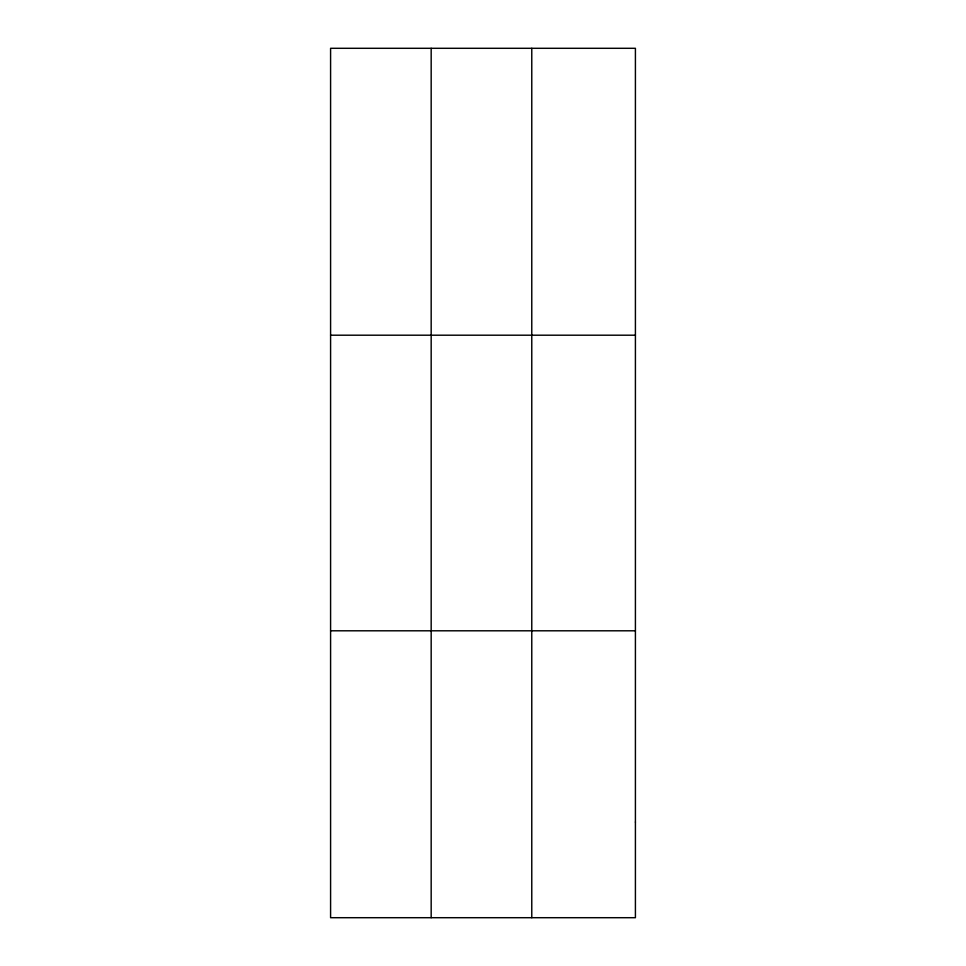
<?xml version="1.0" encoding="UTF-8"?>
<svg xmlns="http://www.w3.org/2000/svg" width="966" height="966" viewBox="0 0 966 966"><rect width="100%" height="100%" fill="white"/><g stroke="black" fill="none" stroke-linecap="round" stroke-linejoin="round"><path stroke-width="1.45" d="M431.174 48.3L431.174 917.7M531.771 48.3L531.771 917.7M330.589 335.202L635.411 335.202M330.589 630.798L635.411 630.798M635.411 822.066L635.411 917.7L330.589 917.7L330.589 48.3L635.411 48.3L635.411 822.066"/></g></svg>
